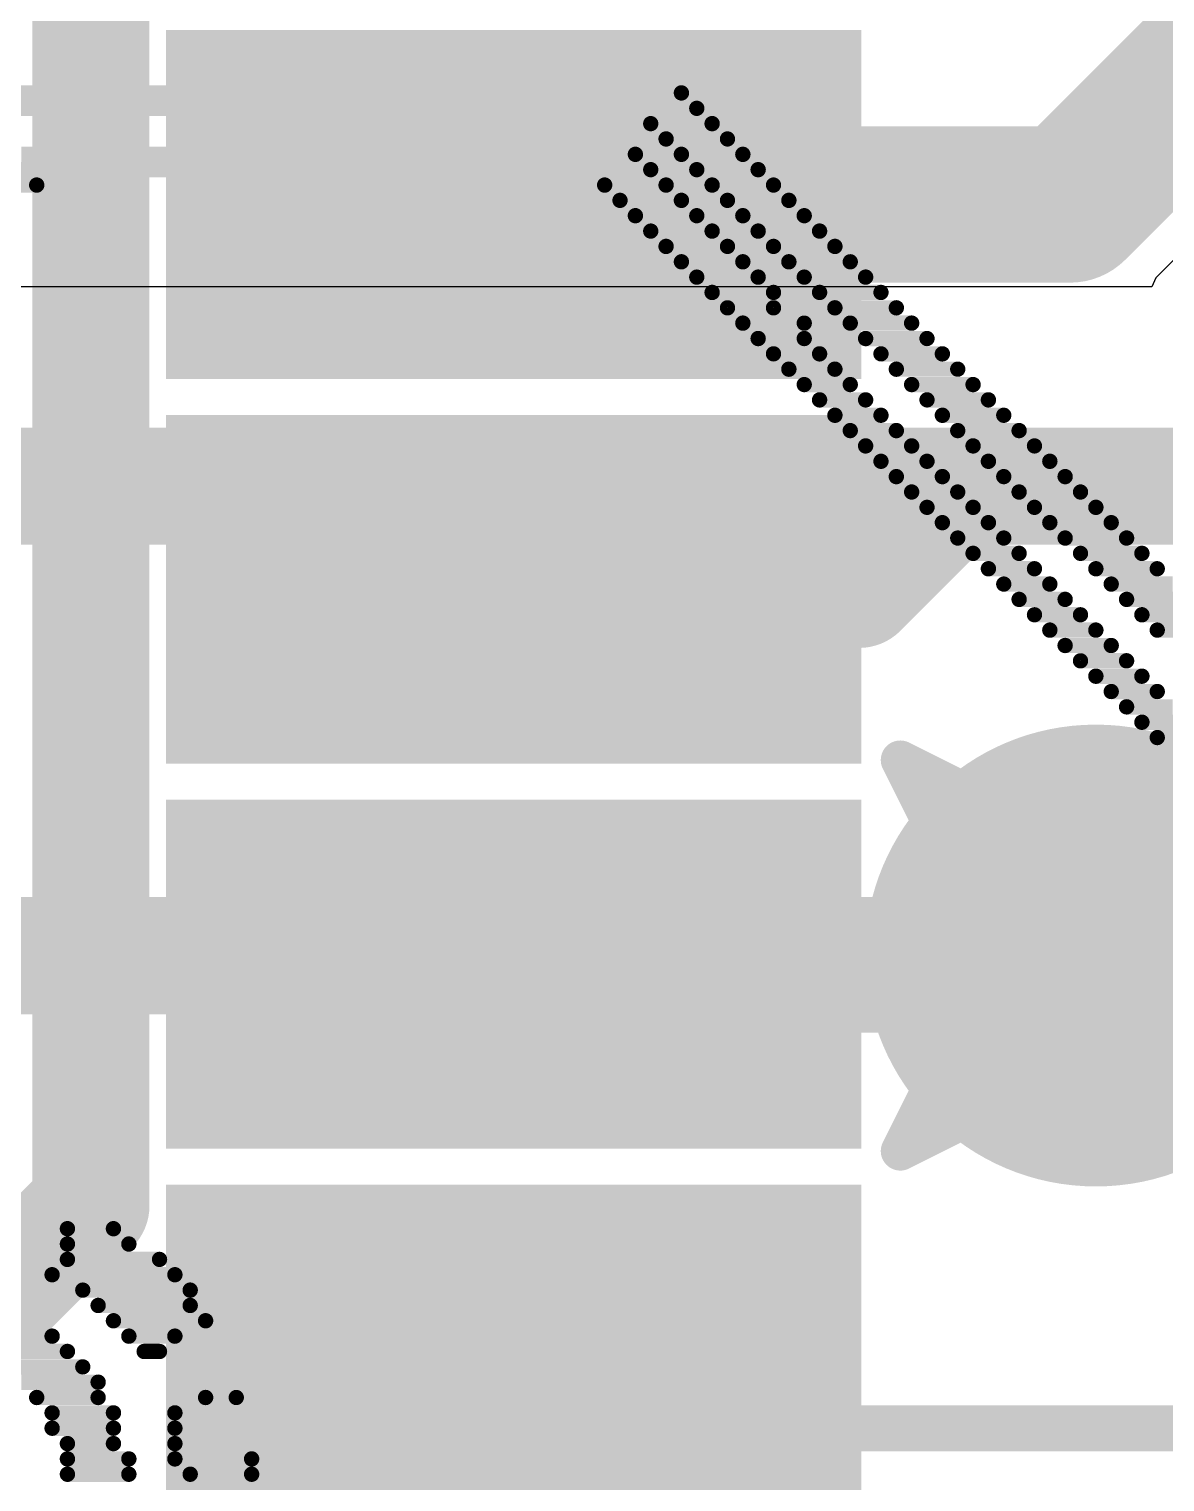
# Model space of a CAD drawing. Header units: inches. Extents: x -8 to 386, y -12 to 64.
# Drawn here: x 12.152 to 13.628, y 4.142 to 6.03 of the extents above; entities that cross this region are included whole.
import ezdxf

# ---------------------------------------------------------------- set-up
doc = ezdxf.new("R2010")
doc.units = ezdxf.units.IN
for name, color, linetype in [('Board_outline', 216, 'Continuous'), ('Bottom Layer', 5, 'Continuous'), ('Bottom Overlay', 54, 'Continuous'), ('Drill Drawing', 1, 'Continuous'), ('Top Layer', 1, 'Continuous'), ('Top Paste', 8, 'Continuous'), ('Top Solder', 216, 'Continuous'), ('Via Holes', 16, 'Continuous')]:
    doc.layers.add(name, color=color, linetype=linetype)

msp = doc.modelspace()

# ---------------------------------------------------------------- hatches: boundary and pattern name
at = {"layer": 'Bottom Layer'}
h = msp.add_hatch(color=5, dxfattribs=at)
edge = h.paths.add_edge_path()
edge.add_arc((13.5382, 4.826), 0.3, 0, 360)
at = {"layer": 'Top Layer'}
for points in [[(12.432, 5.9268), (13.132, 5.9268), (13.132, 5.6768), (12.432, 5.6768)], [(12.432, 5.4268), (13.132, 5.4268), (13.132, 5.1768), (12.432, 5.1768)], [(12.432, 4.9268), (13.132, 4.9268), (13.132, 4.6768), (12.432, 4.6768)], [(12.432, 4.4268), (13.132, 4.4268), (13.132, 4.1768), (12.432, 4.1768)]]:
    msp.add_hatch(color=1, dxfattribs=at).paths.add_polyline_path(points)
h = msp.add_hatch(color=1, dxfattribs=at)
edge = h.paths.add_edge_path()
edge.add_arc((13.5382, 4.826), 0.3, 0, 360)
at = {"layer": 'Top Paste'}
for points in [[(12.432, 5.9268), (13.132, 5.9268), (13.132, 5.6768), (12.432, 5.6768)], [(12.432, 5.4268), (13.132, 5.4268), (13.132, 5.1768), (12.432, 5.1768)], [(12.432, 4.9268), (13.132, 4.9268), (13.132, 4.6768), (12.432, 4.6768)], [(12.432, 4.4268), (13.132, 4.4268), (13.132, 4.1768), (12.432, 4.1768)]]:
    msp.add_hatch(color=8, dxfattribs=at).paths.add_polyline_path(points)
at = {"layer": 'Top Solder'}
for points in [[(12.3304, 6.0284), (13.2336, 6.0284), (13.2336, 5.5752), (12.3304, 5.5752)], [(12.3304, 5.5284), (13.2336, 5.5284), (13.2336, 5.0752), (12.3304, 5.0752)], [(12.3304, 5.0284), (13.2336, 5.0284), (13.2336, 4.5752), (12.3304, 4.5752)], [(12.3304, 4.5284), (13.2336, 4.5284), (13.2336, 4.0752), (12.3304, 4.0752)]]:
    msp.add_hatch(color=216, dxfattribs=at).paths.add_polyline_path(points)
at = {"layer": 'Via Holes'}
h = msp.add_hatch(color=7, dxfattribs=at)
edge = h.paths.add_edge_path()
edge.add_arc((13.5382, 4.826), 0.15, 0, 360)

# ---------------------------------------------------------------- linework, layer by layer
at = {"layer": 'Board_outline', "const_width": 0.254}
msp.add_lwpolyline([(37.5368, 13.3604, 1), (-7.4632, 13.3604, 1)], format="xyb", close=True, dxfattribs=at)
at = {"layer": 'Bottom Layer'}
for p, q in [((13.7503, 5.8409), (13.6159, 5.7065)), ((13.6159, 5.7065), (13.6111, 5.6948)), ((13.6111, 5.6948), (11.7096, 5.6948))]:
    msp.add_line(p, q, dxfattribs=at)
at = {"layer": 'Bottom Layer', "const_width": 0.1524}
for points in [[(11.7096, 5.4358), (14.021, 5.4358)], [(11.8364, 4.826), (13.5382, 4.826)]]:
    msp.add_lwpolyline(points, dxfattribs=at)
at = {"layer": 'Bottom Layer', "const_width": 0.0762}
msp.add_lwpolyline([(13.5001, 4.826, 1), (13.5763, 4.826, 1)], format="xyb", close=True, dxfattribs=at)
at = {"layer": 'Bottom Overlay', "const_width": 0.0199}
for points in [[(12.0626, 5.9467), (12.9998, 5.9467)], [(12.0626, 5.9267), (13.0198, 5.9267)], [(12.9599, 5.9068), (13.0397, 5.9068)], [(12.9799, 5.8869), (13.0596, 5.8869)], [(12.1424, 5.8669), (12.94, 5.8669)], [(12.9998, 5.8669), (13.0796, 5.8669)], [(12.1224, 5.847), (12.9599, 5.847)], [(13.0198, 5.847), (13.0995, 5.847)], [(12.1025, 5.827), (12.1623, 5.827)], [(12.9001, 5.827), (12.9799, 5.827)], [(13.0397, 5.827), (13.1195, 5.827)], [(12.9201, 5.8071), (12.9998, 5.8071)], [(13.0596, 5.8071), (13.1394, 5.8071)], [(12.94, 5.7872), (13.0198, 5.7872)], [(13.0796, 5.7872), (13.1593, 5.7872)], [(12.9599, 5.7672), (13.0397, 5.7672)], [(13.0995, 5.7672), (13.1793, 5.7672)], [(12.9799, 5.7473), (13.0596, 5.7473)], [(13.1195, 5.7473), (13.1992, 5.7473)], [(12.9998, 5.7273), (13.0796, 5.7273)], [(13.1394, 5.7273), (13.2192, 5.7273)], [(13.0198, 5.7074), (13.0995, 5.7074)], [(13.1593, 5.7074), (13.2391, 5.7074)], [(13.0397, 5.6875), (13.1195, 5.6875)], [(13.1793, 5.6875), (13.259, 5.6875)], [(13.0596, 5.6675), (13.1195, 5.6675)], [(13.1992, 5.6675), (13.279, 5.6675)], [(13.0796, 5.6476), (13.1593, 5.6476)], [(13.2192, 5.6476), (13.2989, 5.6476)], [(13.0995, 5.6276), (13.1593, 5.6276)], [(13.2391, 5.6276), (13.3189, 5.6276)], [(13.1195, 5.6077), (13.1793, 5.6077)], [(13.259, 5.6077), (13.3388, 5.6077)], [(13.1394, 5.5878), (13.1992, 5.5878)], [(13.279, 5.5878), (13.3587, 5.5878)], [(13.1593, 5.5678), (13.2192, 5.5678)], [(13.2989, 5.5678), (13.3787, 5.5678)], [(13.1793, 5.5479), (13.2391, 5.5479)], [(13.3189, 5.5479), (13.3986, 5.5479)], [(13.1992, 5.5279), (13.259, 5.5279)], [(13.3388, 5.5279), (13.4186, 5.5279)], [(13.2192, 5.508), (13.279, 5.508)], [(13.3587, 5.508), (13.4385, 5.508)], [(13.2391, 5.4881), (13.2989, 5.4881)], [(13.3787, 5.4881), (13.4584, 5.4881)], [(13.259, 5.4681), (13.3189, 5.4681)], [(13.3986, 5.4681), (13.4784, 5.4681)], [(13.279, 5.4482), (13.3388, 5.4482)], [(13.4186, 5.4482), (13.4983, 5.4482)], [(13.2989, 5.4282), (13.3587, 5.4282)], [(13.4385, 5.4282), (13.5183, 5.4282)], [(13.3189, 5.4083), (13.3787, 5.4083)], [(13.4584, 5.4083), (13.5382, 5.4083)], [(13.3388, 5.3884), (13.3986, 5.3884)], [(13.4784, 5.3884), (13.5581, 5.3884)], [(13.3587, 5.3684), (13.4186, 5.3684)], [(13.4983, 5.3684), (13.5781, 5.3684)], [(13.3787, 5.3485), (13.4385, 5.3485)], [(13.5183, 5.3485), (13.598, 5.3485)], [(13.3986, 5.3285), (13.4584, 5.3285)], [(13.5382, 5.3285), (13.618, 5.3285)], [(13.4186, 5.3086), (13.4784, 5.3086)], [(13.5581, 5.3086), (13.6379, 5.3086)], [(13.4385, 5.2887), (13.4983, 5.2887)], [(13.5781, 5.2887), (13.6578, 5.2887)], [(13.4584, 5.2687), (13.5183, 5.2687)], [(13.598, 5.2687), (13.6778, 5.2687)], [(13.4784, 5.2488), (13.5382, 5.2488)], [(13.618, 5.2488), (13.6977, 5.2488)], [(13.4983, 5.2288), (13.5581, 5.2288)], [(13.5183, 5.2089), (13.5781, 5.2089)], [(13.5382, 5.1889), (13.598, 5.1889)], [(13.5581, 5.169), (13.618, 5.169)], [(13.5781, 5.1491), (13.6379, 5.1491)], [(13.598, 5.1291), (13.6578, 5.1291)], [(13.618, 5.1092), (13.6778, 5.1092)], [(12.2022, 4.4711), (12.262, 4.4711)], [(12.2022, 4.4512), (12.282, 4.4512)], [(12.2022, 4.4312), (12.3218, 4.4312)], [(12.1823, 4.4113), (12.3418, 4.4113)], [(12.2221, 4.3913), (12.3617, 4.3913)], [(12.2421, 4.3714), (12.3617, 4.3714)], [(12.262, 4.3515), (12.3817, 4.3515)], [(11.923, 4.3315), (12.1823, 4.3315)], [(12.282, 4.3315), (12.3418, 4.3315)], [(11.9031, 4.3116), (12.2022, 4.3116)], [(12.3019, 4.3116), (12.3218, 4.3116)], [(12.1025, 4.2916), (12.2221, 4.2916)], [(12.1424, 4.2717), (12.2421, 4.2717)], [(12.1623, 4.2518), (12.2421, 4.2518)], [(12.3817, 4.2518), (12.4215, 4.2518)], [(12.1823, 4.2318), (12.262, 4.2318)], [(12.3418, 4.2318), (13.6977, 4.2318)], [(12.1823, 4.2119), (12.262, 4.2119)], [(12.3418, 4.2119), (13.6977, 4.2119)], [(12.2022, 4.1919), (12.262, 4.1919)], [(12.3418, 4.1919), (13.6778, 4.1919)], [(12.2022, 4.172), (12.282, 4.172)], [(12.3418, 4.172), (12.4415, 4.172)], [(12.2022, 4.1521), (12.282, 4.1521)], [(12.3617, 4.1521), (12.4415, 4.1521)]]:
    msp.add_lwpolyline(points, dxfattribs=at)
at = {"layer": 'Bottom Overlay', "const_width": 0.00997}
for points in [[(12.9948, 5.9467, 1), (13.0048, 5.9467, 1)], [(13.0148, 5.9267, 1), (13.0247, 5.9267, 1)], [(12.955, 5.9068, 1), (12.9649, 5.9068, 1)], [(13.0347, 5.9068, 1), (13.0447, 5.9068, 1)], [(12.9749, 5.8869, 1), (12.9849, 5.8869, 1)], [(13.0547, 5.8869, 1), (13.0646, 5.8869, 1)], [(12.935, 5.8669, 1), (12.945, 5.8669, 1)], [(12.9948, 5.8669, 1), (13.0048, 5.8669, 1)], [(13.0746, 5.8669, 1), (13.0846, 5.8669, 1)], [(12.955, 5.847, 1), (12.9649, 5.847, 1)], [(13.0148, 5.847, 1), (13.0247, 5.847, 1)], [(13.0945, 5.847, 1), (13.1045, 5.847, 1)], [(12.1573, 5.827, 1), (12.1673, 5.827, 1)], [(12.8951, 5.827, 1), (12.9051, 5.827, 1)], [(12.9749, 5.827, 1), (12.9849, 5.827, 1)], [(13.0347, 5.827, 1), (13.0447, 5.827, 1)], [(13.1145, 5.827, 1), (13.1244, 5.827, 1)], [(12.9151, 5.8071, 1), (12.925, 5.8071, 1)], [(12.9948, 5.8071, 1), (13.0048, 5.8071, 1)], [(13.0547, 5.8071, 1), (13.0646, 5.8071, 1)], [(13.1344, 5.8071, 1), (13.1444, 5.8071, 1)], [(12.935, 5.7872, 1), (12.945, 5.7872, 1)], [(13.0148, 5.7872, 1), (13.0247, 5.7872, 1)], [(13.0746, 5.7872, 1), (13.0846, 5.7872, 1)], [(13.1544, 5.7872, 1), (13.1643, 5.7872, 1)], [(12.955, 5.7672, 1), (12.9649, 5.7672, 1)], [(13.0347, 5.7672, 1), (13.0447, 5.7672, 1)], [(13.0945, 5.7672, 1), (13.1045, 5.7672, 1)], [(13.1743, 5.7672, 1), (13.1843, 5.7672, 1)], [(12.9749, 5.7473, 1), (12.9849, 5.7473, 1)], [(13.0547, 5.7473, 1), (13.0646, 5.7473, 1)], [(13.1145, 5.7473, 1), (13.1244, 5.7473, 1)], [(13.1942, 5.7473, 1), (13.2042, 5.7473, 1)], [(12.9948, 5.7273, 1), (13.0048, 5.7273, 1)], [(13.0746, 5.7273, 1), (13.0846, 5.7273, 1)], [(13.1344, 5.7273, 1), (13.1444, 5.7273, 1)], [(13.2142, 5.7273, 1), (13.2241, 5.7273, 1)], [(13.0148, 5.7074, 1), (13.0247, 5.7074, 1)], [(13.0945, 5.7074, 1), (13.1045, 5.7074, 1)], [(13.1544, 5.7074, 1), (13.1643, 5.7074, 1)], [(13.2341, 5.7074, 1), (13.2441, 5.7074, 1)], [(13.0347, 5.6875, 1), (13.0447, 5.6875, 1)], [(13.1145, 5.6875, 1), (13.1244, 5.6875, 1)], [(13.1743, 5.6875, 1), (13.1843, 5.6875, 1)], [(13.2541, 5.6875, 1), (13.264, 5.6875, 1)], [(13.0547, 5.6675, 1), (13.0646, 5.6675, 1)], [(13.1145, 5.6675, 1), (13.1244, 5.6675, 1)], [(13.1942, 5.6675, 1), (13.2042, 5.6675, 1)], [(13.274, 5.6675, 1), (13.284, 5.6675, 1)], [(13.0746, 5.6476, 1), (13.0846, 5.6476, 1)], [(13.1544, 5.6476, 1), (13.1643, 5.6476, 1)], [(13.2142, 5.6476, 1), (13.2241, 5.6476, 1)], [(13.2939, 5.6476, 1), (13.3039, 5.6476, 1)], [(13.0945, 5.6276, 1), (13.1045, 5.6276, 1)], [(13.1544, 5.6276, 1), (13.1643, 5.6276, 1)], [(13.2341, 5.6276, 1), (13.2441, 5.6276, 1)], [(13.3139, 5.6276, 1), (13.3238, 5.6276, 1)], [(13.1145, 5.6077, 1), (13.1244, 5.6077, 1)], [(13.1743, 5.6077, 1), (13.1843, 5.6077, 1)], [(13.2541, 5.6077, 1), (13.264, 5.6077, 1)], [(13.3338, 5.6077, 1), (13.3438, 5.6077, 1)], [(13.1344, 5.5878, 1), (13.1444, 5.5878, 1)], [(13.1942, 5.5878, 1), (13.2042, 5.5878, 1)], [(13.274, 5.5878, 1), (13.284, 5.5878, 1)], [(13.3538, 5.5878, 1), (13.3637, 5.5878, 1)], [(13.1544, 5.5678, 1), (13.1643, 5.5678, 1)], [(13.2142, 5.5678, 1), (13.2241, 5.5678, 1)], [(13.2939, 5.5678, 1), (13.3039, 5.5678, 1)], [(13.3737, 5.5678, 1), (13.3837, 5.5678, 1)], [(13.1743, 5.5479, 1), (13.1843, 5.5479, 1)], [(13.2341, 5.5479, 1), (13.2441, 5.5479, 1)], [(13.3139, 5.5479, 1), (13.3238, 5.5479, 1)], [(13.3936, 5.5479, 1), (13.4036, 5.5479, 1)], [(13.1942, 5.5279, 1), (13.2042, 5.5279, 1)], [(13.2541, 5.5279, 1), (13.264, 5.5279, 1)], [(13.3338, 5.5279, 1), (13.3438, 5.5279, 1)], [(13.4136, 5.5279, 1), (13.4235, 5.5279, 1)], [(13.2142, 5.508, 1), (13.2241, 5.508, 1)], [(13.274, 5.508, 1), (13.284, 5.508, 1)], [(13.3538, 5.508, 1), (13.3637, 5.508, 1)], [(13.4335, 5.508, 1), (13.4435, 5.508, 1)], [(13.2341, 5.4881, 1), (13.2441, 5.4881, 1)], [(13.2939, 5.4881, 1), (13.3039, 5.4881, 1)], [(13.3737, 5.4881, 1), (13.3837, 5.4881, 1)], [(13.4535, 5.4881, 1), (13.4634, 5.4881, 1)], [(13.2541, 5.4681, 1), (13.264, 5.4681, 1)], [(13.3139, 5.4681, 1), (13.3238, 5.4681, 1)], [(13.3936, 5.4681, 1), (13.4036, 5.4681, 1)], [(13.4734, 5.4681, 1), (13.4834, 5.4681, 1)], [(13.274, 5.4482, 1), (13.284, 5.4482, 1)], [(13.3338, 5.4482, 1), (13.3438, 5.4482, 1)], [(13.4136, 5.4482, 1), (13.4235, 5.4482, 1)], [(13.4933, 5.4482, 1), (13.5033, 5.4482, 1)], [(13.2939, 5.4282, 1), (13.3039, 5.4282, 1)], [(13.3538, 5.4282, 1), (13.3637, 5.4282, 1)], [(13.4335, 5.4282, 1), (13.4435, 5.4282, 1)], [(13.5133, 5.4282, 1), (13.5232, 5.4282, 1)], [(13.3139, 5.4083, 1), (13.3238, 5.4083, 1)], [(13.3737, 5.4083, 1), (13.3837, 5.4083, 1)], [(13.4535, 5.4083, 1), (13.4634, 5.4083, 1)], [(13.5332, 5.4083, 1), (13.5432, 5.4083, 1)], [(13.3338, 5.3884, 1), (13.3438, 5.3884, 1)], [(13.3936, 5.3884, 1), (13.4036, 5.3884, 1)], [(13.4734, 5.3884, 1), (13.4834, 5.3884, 1)], [(13.5532, 5.3884, 1), (13.5631, 5.3884, 1)], [(13.3538, 5.3684, 1), (13.3637, 5.3684, 1)], [(13.4136, 5.3684, 1), (13.4235, 5.3684, 1)], [(13.4933, 5.3684, 1), (13.5033, 5.3684, 1)], [(13.5731, 5.3684, 1), (13.5831, 5.3684, 1)], [(13.3737, 5.3485, 1), (13.3837, 5.3485, 1)], [(13.4335, 5.3485, 1), (13.4435, 5.3485, 1)], [(13.5133, 5.3485, 1), (13.5232, 5.3485, 1)], [(13.593, 5.3485, 1), (13.603, 5.3485, 1)], [(13.3936, 5.3285, 1), (13.4036, 5.3285, 1)], [(13.4535, 5.3285, 1), (13.4634, 5.3285, 1)], [(13.5332, 5.3285, 1), (13.5432, 5.3285, 1)], [(13.613, 5.3285, 1), (13.6229, 5.3285, 1)], [(13.4136, 5.3086, 1), (13.4235, 5.3086, 1)], [(13.4734, 5.3086, 1), (13.4834, 5.3086, 1)], [(13.5532, 5.3086, 1), (13.5631, 5.3086, 1)], [(13.4335, 5.2887, 1), (13.4435, 5.2887, 1)], [(13.4933, 5.2887, 1), (13.5033, 5.2887, 1)], [(13.5731, 5.2887, 1), (13.5831, 5.2887, 1)], [(13.4535, 5.2687, 1), (13.4634, 5.2687, 1)], [(13.5133, 5.2687, 1), (13.5232, 5.2687, 1)], [(13.593, 5.2687, 1), (13.603, 5.2687, 1)], [(13.4734, 5.2488, 1), (13.4834, 5.2488, 1)], [(13.5332, 5.2488, 1), (13.5432, 5.2488, 1)], [(13.613, 5.2488, 1), (13.6229, 5.2488, 1)], [(13.4933, 5.2288, 1), (13.5033, 5.2288, 1)], [(13.5532, 5.2288, 1), (13.5631, 5.2288, 1)], [(13.5133, 5.2089, 1), (13.5232, 5.2089, 1)], [(13.5731, 5.2089, 1), (13.5831, 5.2089, 1)], [(13.5332, 5.1889, 1), (13.5432, 5.1889, 1)], [(13.593, 5.1889, 1), (13.603, 5.1889, 1)], [(13.5532, 5.169, 1), (13.5631, 5.169, 1)], [(13.613, 5.169, 1), (13.6229, 5.169, 1)], [(13.5731, 5.1491, 1), (13.5831, 5.1491, 1)], [(13.593, 5.1291, 1), (13.603, 5.1291, 1)], [(13.613, 5.1092, 1), (13.6229, 5.1092, 1)], [(12.1972, 4.4711, 1), (12.2072, 4.4711, 1)], [(12.257, 4.4711, 1), (12.267, 4.4711, 1)], [(12.1972, 4.4512, 1), (12.2072, 4.4512, 1)], [(12.277, 4.4512, 1), (12.287, 4.4512, 1)], [(12.1972, 4.4312, 1), (12.2072, 4.4312, 1)], [(12.3169, 4.4312, 1), (12.3268, 4.4312, 1)], [(12.1773, 4.4113, 1), (12.1873, 4.4113, 1)], [(12.3368, 4.4113, 1), (12.3468, 4.4113, 1)], [(12.2172, 4.3913, 1), (12.2271, 4.3913, 1)], [(12.3567, 4.3913, 1), (12.3667, 4.3913, 1)], [(12.2371, 4.3714, 1), (12.2471, 4.3714, 1)], [(12.3567, 4.3714, 1), (12.3667, 4.3714, 1)], [(12.257, 4.3515, 1), (12.267, 4.3515, 1)], [(12.3767, 4.3515, 1), (12.3867, 4.3515, 1)], [(12.1773, 4.3315, 1), (12.1873, 4.3315, 1)], [(12.277, 4.3315, 1), (12.287, 4.3315, 1)], [(12.3368, 4.3315, 1), (12.3468, 4.3315, 1)], [(12.1972, 4.3116, 1), (12.2072, 4.3116, 1)], [(12.2969, 4.3116, 1), (12.3069, 4.3116, 1)], [(12.3169, 4.3116, 1), (12.3268, 4.3116, 1)], [(12.2172, 4.2916, 1), (12.2271, 4.2916, 1)], [(12.2371, 4.2717, 1), (12.2471, 4.2717, 1)], [(12.1573, 4.2518, 1), (12.1673, 4.2518, 1)], [(12.2371, 4.2518, 1), (12.2471, 4.2518, 1)], [(12.3767, 4.2518, 1), (12.3867, 4.2518, 1)], [(12.4166, 4.2518, 1), (12.4265, 4.2518, 1)], [(12.1773, 4.2318, 1), (12.1873, 4.2318, 1)], [(12.257, 4.2318, 1), (12.267, 4.2318, 1)], [(12.3368, 4.2318, 1), (12.3468, 4.2318, 1)], [(12.1773, 4.2119, 1), (12.1873, 4.2119, 1)], [(12.257, 4.2119, 1), (12.267, 4.2119, 1)], [(12.3368, 4.2119, 1), (12.3468, 4.2119, 1)], [(12.1972, 4.1919, 1), (12.2072, 4.1919, 1)], [(12.257, 4.1919, 1), (12.267, 4.1919, 1)], [(12.3368, 4.1919, 1), (12.3468, 4.1919, 1)], [(12.1972, 4.172, 1), (12.2072, 4.172, 1)], [(12.277, 4.172, 1), (12.287, 4.172, 1)], [(12.3368, 4.172, 1), (12.3468, 4.172, 1)], [(12.4365, 4.172, 1), (12.4465, 4.172, 1)], [(12.1972, 4.1521, 1), (12.2072, 4.1521, 1)], [(12.277, 4.1521, 1), (12.287, 4.1521, 1)], [(12.3567, 4.1521, 1), (12.3667, 4.1521, 1)], [(12.4365, 4.1521, 1), (12.4465, 4.1521, 1)]]:
    msp.add_lwpolyline(points, format="xyb", close=True, dxfattribs=at)
at = {"layer": 'Drill Drawing', "const_width": 0.0508}
for points in [[(13.2842, 5.08), (13.5382, 4.953)], [(13.2842, 5.08), (13.4112, 4.826)], [(13.5382, 4.953), (13.7922, 5.08)], [(13.2842, 4.572), (13.4112, 4.826)], [(13.2842, 4.572), (13.5382, 4.699)], [(13.5382, 4.699), (13.7922, 4.572)]]:
    msp.add_lwpolyline(points, dxfattribs=at)
at = {"layer": 'Drill Drawing', "const_width": 0.0254}
for points in [[(13.2715, 5.08, 1), (13.2969, 5.08, 1)], [(13.2715, 5.08, 1), (13.2969, 5.08, 1)], [(13.5255, 4.953, 1), (13.5509, 4.953, 1)], [(13.5255, 4.953, 1), (13.5509, 4.953, 1)], [(13.3985, 4.826, 1), (13.4239, 4.826, 1)], [(13.3985, 4.826, 1), (13.4239, 4.826, 1)], [(13.5255, 4.699, 1), (13.5509, 4.699, 1)], [(13.5255, 4.699, 1), (13.5509, 4.699, 1)], [(13.2715, 4.572, 1), (13.2969, 4.572, 1)], [(13.2715, 4.572, 1), (13.2969, 4.572, 1)]]:
    msp.add_lwpolyline(points, format="xyb", close=True, dxfattribs=at)
at = {"layer": 'Top Layer'}
for points, const_width in [([(12.2326, 4.501), (12.2326, 10.1752)], 0.1524), ([(13.5046, 5.8018), (15.7343, 8.0315)], 0.2032), ([(12.817, 5.8018), (13.5046, 5.8018)], 0.2032), ([(13.2305, 5.3018), (13.3646, 5.4358)], 0.1524), ([(13.3646, 5.4358), (14.021, 5.4358)], 0.1524), ([(12.782, 5.3018), (13.2305, 5.3018)], 0.1524), ([(13.514, 4.8018), (13.5382, 4.826)], 0.1524), ([(12.782, 4.8018), (13.514, 4.8018)], 0.1524), ([(11.9709, 4.2393), (12.2326, 4.501)], 0.1524), ([(12.782, 3.4232), (12.782, 4.3018)], 0.2032)]:
    msp.add_lwpolyline(points, dxfattribs=dict(at, const_width=const_width))
for points, const_width in [([(12.7662, 5.8018, 1), (12.8678, 5.8018, 1)], 0.1016), ([(13.4538, 5.8018, 1), (13.5554, 5.8018, 1)], 0.1016), ([(13.4538, 5.8018, 1), (13.5554, 5.8018, 1)], 0.1016), ([(13.3265, 5.4358, 1), (13.4027, 5.4358, 1)], 0.0762), ([(13.3265, 5.4358, 1), (13.4027, 5.4358, 1)], 0.0762), ([(12.7439, 5.3018, 1), (12.8201, 5.3018, 1)], 0.0762), ([(13.1924, 5.3018, 1), (13.2686, 5.3018, 1)], 0.0762), ([(13.1924, 5.3018, 1), (13.2686, 5.3018, 1)], 0.0762), ([(13.5001, 4.826, 1), (13.5763, 4.826, 1)], 0.0762), ([(12.7439, 4.8018, 1), (12.8201, 4.8018, 1)], 0.0762), ([(13.4759, 4.8018, 1), (13.5521, 4.8018, 1)], 0.0762), ([(13.4759, 4.8018, 1), (13.5521, 4.8018, 1)], 0.0762), ([(12.1945, 4.501, 1), (12.2707, 4.501, 1)], 0.0762), ([(12.1945, 4.501, 1), (12.2707, 4.501, 1)], 0.0762), ([(12.7312, 4.3018, 1), (12.8328, 4.3018, 1)], 0.1016)]:
    msp.add_lwpolyline(points, format="xyb", close=True, dxfattribs=dict(at, const_width=const_width))

doc.saveas('drawing.dxf')
